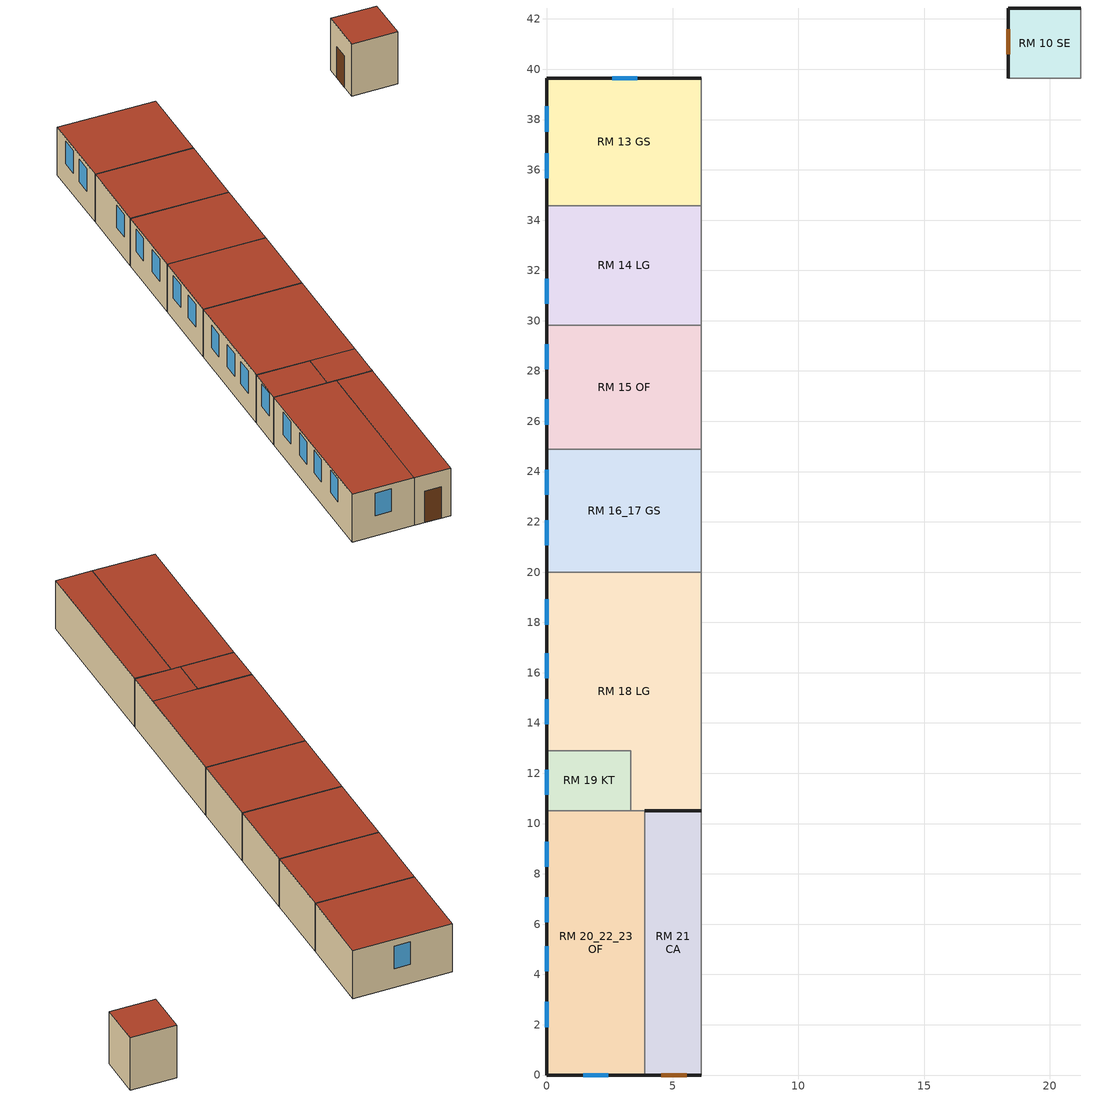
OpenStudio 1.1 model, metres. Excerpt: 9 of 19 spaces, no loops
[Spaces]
RM 20_22_23 OF
 floor ground: 3.89,10.52 3.89,0 0,0 0,10.52 z0
 wall outside: 0,10.52 0,0 3.89,0 z0:3.3
 wall to RM 21 CA: 3.89,0 3.89,10.52 z0:3.3
 wall to RM 19 KT: 3.34,10.52 0,10.52 z0:3.3
 wall to RM 18 LG: 3.89,10.52 3.34,10.52 z0:3.3
 window: 0,9.28 0,8.28 z1.49:3.04; 0,7.08 0,6.08 z1.48:3.03; 0,5.12 0,4.12 z1.52:3.07; 0,2.9 0,1.9 z1.57:3.12; 1.44,0 2.44,0 z1.41:2.96
 roof outside: 3.89,0 3.89,10.52 0,10.52 0,0 z3.3
RM 21 CA
 floor ground: 6.15,10.52 6.15,0 3.89,0 3.89,10.52 z0
 wall outside: 3.89,0 6.15,0 z0:3.3; 6.15,10.52,3.34 6.15,10.52,3.3 3.89,10.52,3.3
 wall to RM 18 LG: 6.15,10.52 3.89,10.52 z0:3.3
 wall to RM 12 WS: 6.15,0 6.15,10.52 z0:3.3
 door: 4.55,0 5.56,0 z0:2.18
 roof outside: 6.15,0 6.15,10.52 3.89,10.52 3.89,0 z3.3
RM 18 LG
 floor ground: 6.15,20 6.15,10.52 3.34,10.52 3.34,12.9 0,12.9 0,20 z0
 wall outside: 0,20 0,12.9 z0:3.3
 wall to RM 12 WS: 6.15,10.52 6.15,20 z0:3.3
 wall to RM 16_17 GS: 6.15,20 0,20 z0:3.3
 wall to RM 19 KT: 0,12.9 3.34,12.9 3.34,10.52 z0:3.3
 window: 0,18.91 0,17.91 z1.33:2.88; 0,16.78 0,15.78 z1.37:2.92; 0,14.95 0,13.95 z1.36:2.91
 roof outside: 0,12.9 6.15,12.9 6.15,20 0,20 z3.3; 3.34,10.52 6.15,10.52 6.15,12.9 3.34,12.9 z3.3
RM 19 KT
 floor ground: 3.34,12.9 3.34,10.52 0,10.52 0,12.9 z0
 wall outside: 0,12.9 0,10.52 z0:3.3
 window: 0,12.14 0,11.14 z1.61:3.16
 roof outside: 3.34,10.52 3.34,12.9 0,12.9 0,10.52 z3.3
RM 16_17 GS
 floor ground: 6.15,24.89 6.15,20 0,20 0,24.89 z0
 wall outside: 0,24.89 0,20 z0:3.3
 wall to RM 15 OF: 6.15,24.89 0,24.89 z0:3.3
 wall to RM 12 WS: 6.15,20 6.15,24.89 z0:3.3
 window: 0,24.07 0,23.07 z1.46:3.01; 0,22.06 0,21.06 z1.4:2.95
 roof outside: 6.15,20 6.15,24.89 0,24.89 0,20 z3.3
RM 15 OF
 floor ground: 6.15,29.81 6.15,24.89 0,24.89 0,29.81 z0
 wall outside: 0,29.81 0,24.89 z0:3.3
 wall to RM 12 WS: 6.15,24.89 6.15,29.81 z0:3.3
 wall to RM 14 LG: 6.15,29.81 0,29.81 z0:3.3
 window: 0,29.06 0,28.06 z1.49:3.04; 0,26.87 0,25.87 z1.48:3.03
 roof outside: 0,24.89 6.15,24.89 6.15,29.81 0,29.81 z3.3
RM 14 LG
 floor ground: 6.15,34.58 6.15,29.81 0,29.81 0,34.58 z0
 wall outside: 0,34.58 0,29.81 z0:3.3
 wall to RM 12 WS: 6.15,29.81 6.15,34.58 z0:3.3
 wall to RM 13 GS: 6.15,34.58 0,34.58 z0:3.3
 window: 0,31.68 0,30.68 z1.46:3.01
 roof outside: 0,29.81 6.15,29.81 6.15,34.58 0,34.58 z3.3
RM 13 GS
 floor ground: 6.15,39.63 6.15,34.58 0,34.58 0,39.63 z0
 wall outside: 6.15,39.63 0,39.63 0,34.58 z0:3.3
 wall to RM 12 WS: 6.15,34.58 6.15,39.63 z0:3.3
 window: 0,38.52 0,37.52 z1.5:3.05; 0,36.67 0,35.67 z1.44:2.99; 3.6,39.63 2.6,39.63 z1.3:2.85
 roof outside: 6.15,34.58 6.15,39.63 0,39.63 0,34.58 z3.3
RM 10 SE
 floor ground: 21.23,42.44 21.23,39.63 18.36,39.63 18.36,42.44 z0
 wall outside: 21.23,42.44 18.36,42.44 18.36,39.63 z0:3.6
 wall to RM 12 WS: 18.36,39.63 21.23,39.63 z0:3.6
 wall to RM 8_9 WR: 21.23,39.63 21.23,42.44 z0:3.6
 door: 18.36,41.6 18.36,40.59 z0:2.18
 roof outside: 21.23,39.63 21.23,42.44 18.36,42.44 18.36,39.63 z3.6
[Schedule:Day]
sunNECB-B-Ltg 1; sunNECB-B-Equ 1; sunNECB-B-Proc 1: 1, 0, 0.5, 2, 0, 0.5, 3, 0, 0.1, 4, 0, 0.1, 5, 0, 0.1, 6, 0, 0.1, 7, 0, 0.1, 8, 0, 0.1, 9, 0, 0.1, 10, 0, 0.1, 11, 0, 0.5, 12, 0, 0.9, 13, 0, 0.9, 14, 0, 0.9, 15, 0, 0.9, 16, 0, 0.9, 17, 0, 0.9, 18, 0, 0.9, 19, 0, 0.9, 20, 0, 0.9, 21, 0, 0.9, 22, 0, 0.9, 23, 0, 0.9, 24, 0, 0.5
satNECB-B-Ltg 1; wkdNECB-B-Ltg 1; satNECB-B-Equ 1; wkdNECB-B-Equ 1; satNECB-B-Proc 1; wkdNECB-B-Proc 1: 1, 0, 0.9, 2, 0, 0.5, 3, 0, 0.1, 4, 0, 0.1, 5, 0, 0.1, 6, 0, 0.1, 7, 0, 0.1, 8, 0, 0.1, 9, 0, 0.1, 10, 0, 0.5, 11, 0, 0.7, 12, 0, 0.9, 13, 0, 0.9, 14, 0, 0.9, 15, 0, 0.9, 16, 0, 0.9, 17, 0, 0.9, 18, 0, 0.9, 19, 0, 0.9, 20, 0, 0.9, 21, 0, 0.9, 22, 0, 0.9, 23, 0, 0.9, 24, 0, 0.9
sunNECB-B-HW 1: 1, 0, 0.5, 2, 0, 0.6, 3, 0, 0.05, 4, 0, 0.05, 5, 0, 0.05, 6, 0, 0.05, 7, 0, 0.05, 8, 0, 0.05, 9, 0, 0.05, 10, 0, 0.7, 11, 0, 0.7, 12, 0, 0.4, 13, 0, 0.5, 14, 0, 0.6, 15, 0, 0.6, 16, 0, 0.4, 17, 0, 0.3, 18, 0, 0.3, 19, 0, 0.4, 20, 0, 0.5, 21, 0, 0.8, 22, 0, 0.8, 23, 0, 0.5, 24, 0, 0.5
satNECB-B-HW 1: 1, 0, 0.7, 2, 0, 0.6, 3, 0, 0.05, 4, 0, 0.05, 5, 0, 0.05, 6, 0, 0.05, 7, 0, 0.05, 8, 0, 0.05, 9, 0, 0.05, 10, 0, 0.7, 11, 0, 0.7, 12, 0, 0.4, 13, 0, 0.5, 14, 0, 0.6, 15, 0, 0.6, 16, 0, 0.4, 17, 0, 0.3, 18, 0, 0.3, 19, 0, 0.4, 20, 0, 0.5, 21, 0, 0.8, 22, 0, 0.8, 23, 0, 0.9, 24, 0, 0.9
wkdNECB-B-HW 1: 1, 0, 0.6, 2, 0, 0.5, 3, 0, 0.05, 4, 0, 0.05, 5, 0, 0.05, 6, 0, 0.05, 7, 0, 0.05, 8, 0, 0.05, 9, 0, 0.05, 10, 0, 0.7, 11, 0, 0.7, 12, 0, 0.4, 13, 0, 0.5, 14, 0, 0.6, 15, 0, 0.6, 16, 0, 0.4, 17, 0, 0.3, 18, 0, 0.3, 19, 0, 0.4, 20, 0, 0.5, 21, 0, 0.8, 22, 0, 0.8, 23, 0, 0.9, 24, 0, 0.9
sunNECB-C-Fan 1: 1, 0, 0, 2, 0, 0, 3, 0, 0, 4, 0, 0, 5, 0, 0, 6, 0, 0, 7, 0, 0, 8, 0, 0, 9, 0, 0, 10, 0, 1, 11, 0, 1, 12, 0, 1, 13, 0, 1, 14, 0, 1, 15, 0, 1, 16, 0, 1, 17, 0, 1, 18, 0, 1, 19, 0, 1, 20, 0, 0, 21, 0, 0, 22, 0, 0, 23, 0, 0, 24, 0, 0
satNECB-C-Fan 1; wkdNECB-C-Fan 1: 1, 0, 0, 2, 0, 0, 3, 0, 0, 4, 0, 0, 5, 0, 0, 6, 0, 0, 7, 0, 0, 8, 0, 1, 9, 0, 1, 10, 0, 1, 11, 0, 1, 12, 0, 1, 13, 0, 1, 14, 0, 1, 15, 0, 1, 16, 0, 1, 17, 0, 1, 18, 0, 1, 19, 0, 1, 20, 0, 1, 21, 0, 1, 22, 0, 0, 23, 0, 0, 24, 0, 0
sunNECB-C-Occ 1: 1, 0, 0, 2, 0, 0, 3, 0, 0, 4, 0, 0, 5, 0, 0, 6, 0, 0, 7, 0, 0, 8, 0, 0, 9, 0, 0, 10, 0, 0, 11, 0, 0.1, 12, 0, 0.2, 13, 0, 0.2, 14, 0, 0.4, 15, 0, 0.4, 16, 0, 0.4, 17, 0, 0.4, 18, 0, 0.4, 19, 0, 0.2, 20, 0, 0, 21, 0, 0, 22, 0, 0, 23, 0, 0, 24, 0, 0
satNECB-C-Occ 1: 1, 0, 0, 2, 0, 0, 3, 0, 0, 4, 0, 0, 5, 0, 0, 6, 0, 0, 7, 0, 0, 8, 0, 0, 9, 0, 0.1, 10, 0, 0.2, 11, 0, 0.5, 12, 0, 0.6, 13, 0, 0.8, 14, 0, 0.9, 15, 0, 0.9, 16, 0, 0.9, 17, 0, 0.8, 18, 0, 0.7, 19, 0, 0.5, 20, 0, 0.2, 21, 0, 0.2, 22, 0, 0, 23, 0, 0, 24, 0, 0
wkdNECB-C-Occ 1: 1, 0, 0, 2, 0, 0, 3, 0, 0, 4, 0, 0, 5, 0, 0, 6, 0, 0, 7, 0, 0, 8, 0, 0, 9, 0, 0.1, 10, 0, 0.2, 11, 0, 0.5, 12, 0, 0.5, 13, 0, 0.7, 14, 0, 0.7, 15, 0, 0.7, 16, 0, 0.7, 17, 0, 0.8, 18, 0, 0.7, 19, 0, 0.5, 20, 0, 0.3, 21, 0, 0.3, 22, 0, 0, 23, 0, 0, 24, 0, 0
sunNECB-C-Ltg 1; sunNECB-C-Equ 1; sunNECB-C-Proc 1: 1, 0, 0.05, 2, 0, 0.05, 3, 0, 0.05, 4, 0, 0.05, 5, 0, 0.05, 6, 0, 0.05, 7, 0, 0.05, 8, 0, 0.05, 9, 0, 0.05, 10, 0, 0.05, 11, 0, 0.5, 12, 0, 0.9, 13, 0, 0.9, 14, 0, 0.9, 15, 0, 0.9, 16, 0, 0.9, 17, 0, 0.9, 18, 0, 0.9, 19, 0, 0.6, 20, 0, 0.05, 21, 0, 0.05, 22, 0, 0.05, 23, 0, 0.05, 24, 0, 0.05
satNECB-C-Ltg 1; wkdNECB-C-Ltg 1; satNECB-C-Equ 1; wkdNECB-C-Equ 1; satNECB-C-Proc 1; wkdNECB-C-Proc 1: 1, 0, 0.05, 2, 0, 0.05, 3, 0, 0.05, 4, 0, 0.05, 5, 0, 0.05, 6, 0, 0.05, 7, 0, 0.05, 8, 0, 0.05, 9, 0, 0.5, 10, 0, 0.9, 11, 0, 0.9, 12, 0, 0.9, 13, 0, 0.9, 14, 0, 0.9, 15, 0, 0.9, 16, 0, 0.9, 17, 0, 0.9, 18, 0, 0.9, 19, 0, 0.9, 20, 0, 0.6, 21, 0, 0.5, 22, 0, 0.05, 23, 0, 0.05, 24, 0, 0.05
sunNECB-C-HW 1: 1, 0, 0.05, 2, 0, 0.05, 3, 0, 0.05, 4, 0, 0.05, 5, 0, 0.05, 6, 0, 0.05, 7, 0, 0.05, 8, 0, 0.05, 9, 0, 0.05, 10, 0, 0.05, 11, 0, 0.1, 12, 0, 0.2, 13, 0, 0.4, 14, 0, 0.8, 15, 0, 0.8, 16, 0, 0.6, 17, 0, 0.4, 18, 0, 0.3, 19, 0, 0.2, 20, 0, 0.05, 21, 0, 0.05, 22, 0, 0.05, 23, 0, 0.05, 24, 0, 0.05
satNECB-C-HW 1: 1, 0, 0.05, 2, 0, 0.05, 3, 0, 0.05, 4, 0, 0.05, 5, 0, 0.05, 6, 0, 0.05, 7, 0, 0.05, 8, 0, 0.05, 9, 0, 0.1, 10, 0, 0.2, 11, 0, 0.3, 12, 0, 0.5, 13, 0, 0.9, 14, 0, 0.9, 15, 0, 0.9, 16, 0, 0.9, 17, 0, 0.7, 18, 0, 0.5, 19, 0, 0.3, 20, 0, 0.2, 21, 0, 0.2, 22, 0, 0.05, 23, 0, 0.05, 24, 0, 0.05
wkdNECB-C-HW 1: 1, 0, 0.05, 2, 0, 0.05, 3, 0, 0.05, 4, 0, 0.05, 5, 0, 0.05, 6, 0, 0.05, 7, 0, 0.05, 8, 0, 0.05, 9, 0, 0.1, 10, 0, 0.2, 11, 0, 0.3, 12, 0, 0.4, 13, 0, 0.8, 14, 0, 0.8, 15, 0, 0.8, 16, 0, 0.8, 17, 0, 0.6, 18, 0, 0.4, 19, 0, 0.3, 20, 0, 0.2, 21, 0, 0.2, 22, 0, 0.05, 23, 0, 0.05, 24, 0, 0.05
